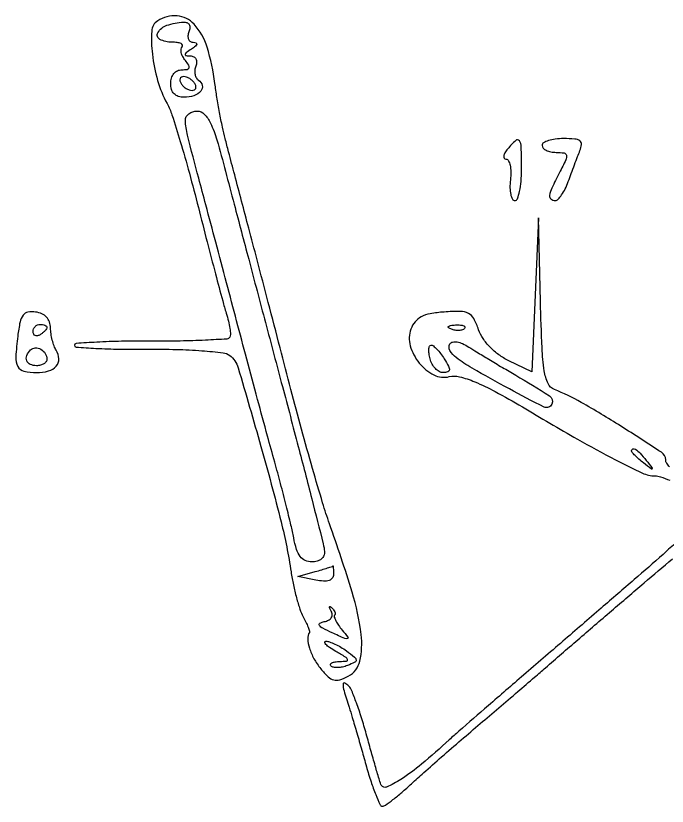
# Model space of a CAD drawing. Extents: x 21 to 741, y 101 to 447.
# Drawn here: x 47.5 to 142.2, y 305 to 419.8 of the extents above; entities that cross this region are included whole.
import ezdxf

# ---------------------------------------------------------------- set-up
doc = ezdxf.new("R2010")
doc.units = 0

msp = doc.modelspace()

# ---------------------------------------------------------------- linework, layer by layer
for points in [[(68.105894, 419.107648, 0.239269), (67.235697, 417.608418, 0.042341), (67.330989, 414.258168, 0.042614), (68.097353, 410.44319, 0.052728), (69.470367, 407.091336, -0.045121), (70.179386, 405.432678, -0.00529), (71.38175, 401.58933, -0.006307), (72.708331, 396.976084, -0.005123), (74.016876, 392, 0.001255), (75.289432, 387.003945, 0.001526), (76.507576, 382.33032, 0.001283), (77.554499, 378.404105, 0.010653), (78.071722, 376.635131, -0.017426), (78.389323, 375.491619, -0.022716), (78.595117, 374.425248, -0.021217), (78.686159, 373.542667, -0.15468), (78.583588, 373.135131, -0.243305), (78.159469, 372.88092, -0.003321), (75.04709, 372.706474, -0.008489), (71.377022, 372.587635, -0.005374), (67.095563, 372.56776, 0.005657), (62.84109, 372.545606, 0.009417), (59.259322, 372.41892, 0.003521), (56.250824, 372.234478, 0.394356), (56, 371.965917, 0.394338), (56.249743, 371.698498, 0.003819), (59.127735, 371.523605, 0.009815), (62.564901, 371.408666, 0.005895), (66.647609, 371.400466, -0.008852), (70.820075, 371.367407, -0.012374), (74.545361, 371.179594, -0.008783), (77.618021, 370.893987, -0.138794), (78.581612, 370.502309, -0.156676), (79.809113, 368.700616, -0.00277), (83.115393, 357.27601, -0.007381), (86.049688, 346.307682, -0.024926), (87.499978, 339.033745, 0.015149), (87.833007, 337.174651, 0.013846), (88.286624, 335.28204, 0.014007), (88.785863, 333.614793, 0.043138), (89.249532, 332.533745, -0.010815), (89.654384, 331.736282, -0.016349), (89.968596, 331.023975, -0.011121), (90.192248, 330.43071, -0.237482), (90.16898, 330.25, 0.16681), (89.920122, 329.328644, 0.059115), (90.174631, 327.967627, 0.051178), (90.831134, 326.43719, 0.043319), (91.817004, 324.977663, 0.030331), (92.88212, 323.814212, 0.127221), (93.70015, 323.350423, 0.145486), (94.57821, 323.373485, 0.044077), (95.817004, 323.902063, 0.217054), (97.495641, 326.101412, 0.087038), (97.692346, 329.969591, 0.044101), (96.375789, 336.117097, 0.010534), (93.083254, 346.046456, -0.012331), (92.092721, 349.069945, -0.003071), (90.625735, 354.062494, -0.003137), (89.017653, 359.797547, -0.003147), (87.483347, 365.546456, 0.000223), (85.909773, 371.58398, 0.00017), (84.18202, 378.191771, 0.000172), (82.558881, 384.382157, 0.000405), (81.342372, 389, -0.00007), (80.313826, 392.893753, -0.000073), (79.299668, 396.7375, -0.00007), (78.42337, 400.062608, -0.000319), (77.914402, 402, -0.01213), (77.521961, 403.661049, -0.005945), (77.09883, 405.79375, -0.005894), (76.711387, 408.021672, -0.008518), (76.42582, 410, 0.042286), (75.296213, 415.277965, 0.111677), (73.39489, 418.615731, 0.190486), (70.921708, 419.822959, 0.164671)], [(72.638374, 417.5, 0.072898), (72.509359, 416.925407, 0.119728), (72.589821, 416.436127, 0.150353), (72.864073, 416.11038, 0.140917), (73.281385, 415.984687, -0.083809), (73.687109, 415.910945, -0.394239), (73.785463, 415.718617, -0.156742), (73.585985, 415.420237, -0.024208), (73, 415, 0.013431), (72.259836, 414.49298, 0.20248), (72.101805, 414.231592, 0.4159), (72.228817, 414.062437, 0.031807), (72.856989, 414.015313, -0.112492), (73.346138, 413.89803, -0.156282), (73.667598, 413.586678, -0.1368), (73.773706, 413.110842, -0.078636), (73.650663, 412.532025, 0.06786), (73.508172, 411.92591, 0.072801), (73.538534, 411.318688, 0.08122), (73.730973, 410.803354, 0.125083), (74.059986, 410.462927, -0.202636), (74.58505, 409.723335, -0.23625), (74.376764, 408.895493, -0.136889), (73.377491, 408.228981, -0.079201), (71.940983, 408, -0.077002), (71.103605, 408.129729, -0.12387), (70.492623, 408.507601, -0.121293), (70.12506, 409.136347, -0.072026), (70, 410, -0.071811), (70.115575, 410.800573, -0.099021), (70.452806, 411.441823, -0.11138), (70.974991, 411.853326, -0.111853), (71.622445, 412, 0.038656), (72.384665, 412.059018, 0.269757), (72.66346, 412.285169, 0.236806), (72.624184, 412.66612, 0.031246), (72.131121, 413.342009, -0.050768), (71.753708, 413.904134, -0.066538), (71.537806, 414.483088, -0.082297), (71.507446, 414.989854, -0.171918), (71.675343, 415.342009, 0.308892), (71.721843, 415.588837, 0.188835), (71.50359, 415.806715, 0.074186), (70.95462, 415.954616, 0.028775), (70.166667, 416, -0.116318), (68.421527, 416.41155, -0.432313), (68.132338, 417.37533, -0.182299), (69.452036, 418.454734, -0.066804), (71.856989, 418.921053, -0.106978), (72.359511, 418.842515, -0.176777), (72.679263, 418.563133, -0.148469), (72.77686, 418.100597, -0.070008)], [(71.5, 410, 0.064269), (71.810561, 409.617474, 0.051777), (72.230237, 409.29375, 0.053414), (72.689814, 409.073533, 0.085235), (73.118034, 409, 0.117858), (73.449529, 409.079239, 0.186277), (73.642737, 409.29375, 0.154201), (73.661825, 409.617617, 0.076764), (73.5, 410, 0.064269), (73.189439, 410.382526, 0.051777), (72.769763, 410.70625, 0.053414), (72.310186, 410.926467, 0.085235), (71.881966, 411, 0.117858), (71.550471, 410.920761, 0.186277), (71.357263, 410.70625, 0.154201), (71.338175, 410.382383, 0.076764)], [(77.969888, 397.25, 0.000895), (79.221765, 392.46568, 0.00021), (81.33522, 384.460938, 0.000216), (83.773994, 375.25586, 0.000213), (86.234724, 366, -0.001018), (88.540995, 357.26853, -0.001546), (90.506723, 349.66875, -0.000558), (92.173312, 343.111813, -0.039258), (92.363373, 342, -0.124552), (92.269345, 341.406004, -0.121525), (91.903838, 340.921879, -0.102578), (91.296071, 340.60716, -0.068449), (90.516963, 340.5, -0.103919), (89.548321, 340.703518, -0.128277), (88.827157, 341.274099, -0.086879), (88.293013, 342.317959, -0.028514), (87.876697, 344, 0.011673), (87.48727, 345.836419, 0.003307), (86.795869, 348.675, 0.00333), (85.972095, 351.871882, 0.003516), (85.120202, 355, -0.001706), (84.079759, 358.766631, -0.00062), (82.62897, 364.115625, -0.000614), (81.05578, 369.973082, -0.000733), (79.587318, 375.5, 0.000214), (78.120521, 381.043798, 0.000177), (76.55225, 386.952412, 0.000179), (75.109432, 392.372815, 0.000479), (74.07685, 396.231617, -0.003475), (72.440471, 402.496923, -0.056349), (72.145715, 404.651728, -0.248933), (72.625698, 405.609459, -0.155809), (73.848537, 406, -0.203968), (74.887129, 405.557929, -0.081624), (75.781481, 404.259251, -0.038901), (76.712536, 401.803783, -0.007633)], [(124, 401, 0.193087), (124.153202, 400.618074, 0.087541), (124.595044, 400.29375, 0.067382), (125.250403, 400.073655, 0.047396), (126.02568, 400, -0.036688), (127.191324, 399.914355, -0.324808), (127.53879, 399.574175, -0.153649), (127.447488, 398.912089, -0.008826), (126.52568, 397.04966, 0.008407), (125.413371, 394.807071, 0.072843), (125.086724, 393.744318, 0.263656), (125.284728, 393.222731, 0.174851), (125.902175, 393, 0.203724), (126.314532, 393.175289, 0.040739), (126.831776, 393.807813, 0.037059), (127.352677, 394.696945, 0.027139), (127.799892, 395.75, -0.002069), (128.23298, 396.93103, -0.001631), (128.711342, 398.20625, -0.001649), (129.163486, 399.387945, -0.004083), (129.504706, 400.25, 0.074098), (129.721511, 401.147049, 0.263219), (129.486182, 401.666259, 0.139382), (128.752464, 401.937007, 0.019134), (127.106989, 402, 0.030514), (125.916681, 401.92729, 0.047377), (124.912678, 401.70625, 0.060318), (124.214713, 401.384563, 0.260256)], [(119, 400.5, 0.037732), (118.590847, 399.923594, 0.093868), (118.411983, 399.440625, 0.201709), (118.484058, 399.133605, 0.239989), (118.746383, 399, -0.278142), (119.10172, 398.785757, -0.068819), (119.343862, 398.11875, -0.050716), (119.450376, 397.149615, -0.031018), (119.388357, 396, 0.03067), (119.325537, 394.850365, 0.050201), (119.429678, 393.88125, 0.067936), (119.668157, 393.213523, 0.280018), (120.019529, 393, 0.312837), (120.400689, 393.264353, 0.03589), (120.711987, 394.321875, 0.033116), (120.929144, 395.775214, 0.020532), (121, 397.5, 0.005883), (120.961071, 400.808313, 0.142062), (120.685654, 401.680804, 0.463797), (120.166309, 401.740403, 0.030958)], [(47.75516, 373.304382, 0.01741), (47.482671, 370.276344, 0.133905), (47.778811, 368.895725, 0.219961), (48.662318, 368.209681, 0.056866), (50.5, 368, 0.066971), (52.240372, 368.23416, 0.147012), (53.368098, 368.940274, 0.194777), (53.735785, 369.997472, 0.126556), (53.346231, 371.248803, -0.052437), (53.047269, 371.869608, -0.025018), (52.790214, 372.718622, -0.024478), (52.607994, 373.641095, -0.031882), (52.537214, 374.498803, 0.082871), (52.377027, 375.35974, 0.101882), (51.948996, 376.054154, 0.09785), (51.265661, 376.542269, 0.071), (50.365755, 376.804382, 0.080276), (49.239321, 376.783489, 0.190034), (48.537964, 376.349279, 0.110365), (48.091788, 375.352903, 0.019157)], [(52, 374.559017, -0.151918), (51.934461, 374.34829, -0.038439), (51.70625, 374.066025, -0.035638), (51.382774, 373.768994, -0.029505), (51, 373.5, -0.082592), (50.6179, 373.343488, -0.161196), (50.29375, 373.3746, -0.182303), (50.078288, 373.586039, -0.108972), (50, 373.940983, -0.093332), (50.076123, 374.345238, -0.09642), (50.29375, 374.688914, -0.099167), (50.618444, 374.918938, -0.105053), (51, 375, -0.042167), (51.382849, 374.967655, -0.061769), (51.70625, 374.870461, -0.081139), (51.92554, 374.727648, -0.210953)], [(112.729167, 374.395833, -0.126455), (112.402231, 374.202593, -0.060344), (111.916927, 374.123424, -0.05415), (111.359369, 374.160852, -0.051402), (110.8125, 374.316886, -0.054073), (110.395823, 374.538436, -0.470617), (110.37858, 374.720685, -0.168741), (110.670344, 374.862007, -0.018894), (111.416667, 374.921053, -0.028489), (112.112848, 374.910055, -0.077125), (112.592839, 374.799335, -0.208169), (112.77538, 374.614691, -0.296942)], [(120.159013, 367.623751, -0.011467), (125.053559, 364.62754, -0.374089), (125.412406, 363.391775, -0.420952), (124.290774, 362.994268, -0.011656), (119.233952, 365.624311, -0.003709), (113.808073, 368.661648, -0.032754), (111.516737, 370.173458, -0.099575), (110.590146, 371.22231, -0.276399), (110.603609, 372.167644, -0.205438), (110.992205, 372.440389, -0.092468), (111.627585, 372.454582, -0.065319), (112.440127, 372.209868, -0.037268), (113.342599, 371.719787, 0.005961), (114.478973, 371.007232, 0.001765), (116.234848, 369.943661, 0.001771), (118.217059, 368.762068, 0.001908)], [(52, 369.940983, -0.156819), (51.8846, 369.582093, -0.097386), (51.559375, 369.276414, -0.079459), (51.073598, 369.070066, -0.06085), (50.5, 369, -0.103624), (49.575357, 369.193711, -0.202875), (49.067517, 369.730754, -0.1934), (49.086489, 370.491235, -0.094876), (49.63948, 371.306147, -0.191124), (50.316568, 371.598585, -0.139481), (51.119339, 371.396031, -0.123736), (51.764316, 370.769921, -0.139398)], [(109.767927, 370, -0.01628), (110.393968, 368.920882, -0.14205), (110.508728, 368.384889, -0.311893), (110.276367, 368.09516, -0.072672), (109.625105, 368, -0.128549), (109.05393, 368.149316, -0.074073), (108.488482, 368.5875, -0.065867), (108.014055, 369.235317, -0.061273), (107.710251, 370, -0.029698), (107.557692, 370.766768, -0.052124), (107.536463, 371.4125, -0.076412), (107.6367, 371.852851, -0.307817), (107.853073, 372, -0.174106), (108.186366, 371.880315, -0.029417), (108.690218, 371.4125, -0.029121), (109.240929, 370.765826, -0.022242)], [(139.127555, 355.25, -0.001576), (140.00764, 354.120493, -0.377591), (140, 354, -0.377591), (139.879507, 353.99236, -0.001576), (138.75, 354.872445, -0.012436), (138.079598, 355.425681, -0.017649), (137.514062, 355.952641, -0.013803), (137.08115, 356.410139, -0.184603), (137, 356.622445, -0.307699), (137.193395, 356.90695, -0.241985), (137.573889, 356.869516, -0.065617), (138.23668, 356.306759, -0.017685)], [(93.666667, 338.670532, -0.159176), (93.489771, 338.128951, -0.159737), (93.027524, 337.797138, -0.093619), (92.234187, 337.702204, -0.032206), (91.083333, 337.854988), (88.5, 338.368911), (91, 339.084775, 0.00262), (91.964282, 339.366369, 0.004107), (92.790104, 339.619636, 0.001197), (93.503941, 339.846871, 0.141917), (93.583333, 339.90032, -0.664931), (93.616446, 339.890109, -0.007605), (93.642188, 339.580188, -0.011027), (93.660742, 339.173637, -0.005888)], [(93.833333, 332.737028, 0.252142), (93.788358, 332.468338, 0.035353), (94.014539, 331.931597, 0.033376), (94.399171, 331.284398, 0.022448), (94.918289, 330.598456, -0.009736), (95.754104, 329.550492, -0.530162), (95.686477, 329.347231, -0.17392), (95.30598, 329.373817, -0.003343), (93.477093, 330.192391, -0.012587), (92.111073, 330.856806, -0.119641), (91.624501, 331.280148, -0.444213), (91.694165, 331.592507, -0.081441), (92.321047, 331.823312, 0.070658), (92.942206, 332.037, 0.124894), (93.346981, 332.392672, 0.154267), (93.483535, 332.841644, 0.128008), (93.351918, 333.325682, -0.017357), (93.128284, 333.749621, -0.148538), (93.095366, 333.959211, -0.530555), (93.186597, 334.003966, -0.052888), (93.423008, 333.833333, -0.052028), (93.682825, 333.546476, -0.068576), (93.8503, 333.236294, -0.08515), (93.904565, 332.951445, -0.171193)], [(95.55887, 327.57142, -0.011097), (96.744996, 326.657224, -0.20854), (96.957727, 326.249374, -0.305128), (96.762191, 325.910013, -0.021507), (95.706872, 325.447882, -0.038997), (94.974686, 325.227961, -0.046105), (94.257311, 325.140231, -0.052261), (93.655076, 325.185413, -0.152692), (93.290205, 325.376461, -0.279689), (93.232141, 325.613779, -0.201153), (93.412852, 325.827245, -0.081882), (93.88927, 325.97875, -0.031513), (94.583333, 326.035435, 0.024255), (95.568009, 326.101494, 0.49369), (95.700347, 326.323204, 0.16269), (95.407648, 326.669587, 0.006834), (94, 327.5, -0.017912), (93.108517, 328.052891, -0.05067), (92.545418, 328.519732, -0.180199), (92.416578, 328.807653, -0.423245), (92.55887, 328.964565, -0.091141), (93.094987, 328.884456, -0.026167), (93.876904, 328.569946, -0.025399), (94.737973, 328.115588, -0.024537)]]:
    msp.add_lwpolyline(points, format="xyb", close=True)
for points in [[(142.538806, 354.307998, -0.065447), (142.116098, 354.821138, -0.133208), (141.966117, 355.317388, 0.245237), (141.350444, 356.419036, 0.004332), (135.447533, 360.215351, 0.01088), (129.683447, 363.679171, 0.038253), (125.776057, 365.53244, -0.200038), (124.855104, 366.409995, -0.064811), (124.3147, 368.253038, -0.02864), (123.985787, 371.581072, -0.00422), (123.763788, 378.345472), (123.467551, 390.5), (122.983776, 379.298799), (122.5, 368.097598), (119.135028, 369.729385, -0.044822), (117.7044, 370.589099, -0.042568), (116.422946, 371.703479, -0.044493), (115.406747, 372.957533, -0.064251), (114.769133, 374.232421, 0.040196), (114.060694, 375.836974, 0.151674), (113.283958, 376.59562, 0.117545), (112.095649, 376.884587, 0.019845), (109.742832, 376.801835, 0.025742), (107.731207, 376.546375, 0.074643), (106.406206, 376.097263, 0.103211), (105.521808, 375.379887, 0.083099), (104.914574, 374.31386, 0.158388), (104.823404, 371.903152, 0.101491), (106.124723, 369.39532, 0.105104), (108.261454, 367.665967, 0.181164), (110.506424, 367.412256, -0.125326), (111.986986, 367.407153, -0.034957), (114.202708, 366.66628, -0.025708), (117.157395, 365.260897, -0.009812), (121.124596, 363.015677, 0.003441), (129.12287, 358.35355, 0.010464), (134.644627, 355.33746, 0.011361), (138.59067, 353.400609, 0.108818), (140.409596, 353, -0.081987), (141.212539, 352.867448, -0.016555), (142.570433, 352.355832, -0.017062)], [(144.2625, 343.966954, 0.000641), (142.38412, 342.34639, 0.026765), (142, 341.976412, -0.026282), (141.588834, 341.579619, -0.00014), (137.389039, 337.934722, -0.000618), (132.597442, 333.788939, -0.000392), (127.005239, 328.970191, 0.000413), (121.306943, 324.059621, 0.000563), (116.179275, 319.623335, 0.000367), (111.878243, 315.888223, 0.006491), (110.505239, 314.66244, -0.010783), (106.476617, 311.127457, -0.030173), (103.460893, 308.889928, -0.046514), (101.376018, 307.791119, -0.433004), (100.547008, 308.166493, -0.010765), (100.284309, 308.995636, -0.001243), (99.739389, 310.870782, -0.001496), (99.103397, 313.104919, -0.00122), (98.435635, 315.5, 0.008947), (97.736061, 317.867157, 0.011487), (97.004107, 320.016563, 0.009438), (96.320943, 321.777553, 0.091115), (95.889287, 322.45, 0.087458), (95.302862, 322.890206, 0.564069), (95.051238, 322.733253, 0.068621), (95.196008, 321.782458, 0.005743), (95.932225, 319.399223, -0.00507), (96.397211, 317.901152, -0.001617), (97.059349, 315.662584, -0.001613), (97.780863, 313.164042, -0.001799), (98.46016, 310.75, 0.010958), (99.123952, 308.546665, 0.017291), (99.799237, 306.69161, 0.01157), (100.429246, 305.22943, 0.296463), (100.777935, 305.008674, 0.152831), (101.212605, 305.150468, 0.009461), (102.316018, 305.967839, 0.01332), (103.606656, 307.018216, 0.009438), (105, 308.261737, -0.005301), (106.784529, 309.881104, -0.001865), (109.378201, 312.167812, -0.001851), (112.248414, 314.660663, -0.002169), (114.989619, 317.003063, 0.000551), (117.694991, 319.299733, 0.000515), (120.457212, 321.654816, 0.000512), (122.905811, 323.751205, 0.001759), (124.489619, 325.119715, -0.001027), (129.173898, 329.179219, -0.000903), (134.080943, 333.398719, -0.000927), (138.813543, 337.438179, -0.001393), (142.959308, 340.943632, 0.002277)]]:
    msp.add_lwpolyline(points, format="xyb")

doc.saveas('drawing.dxf')
